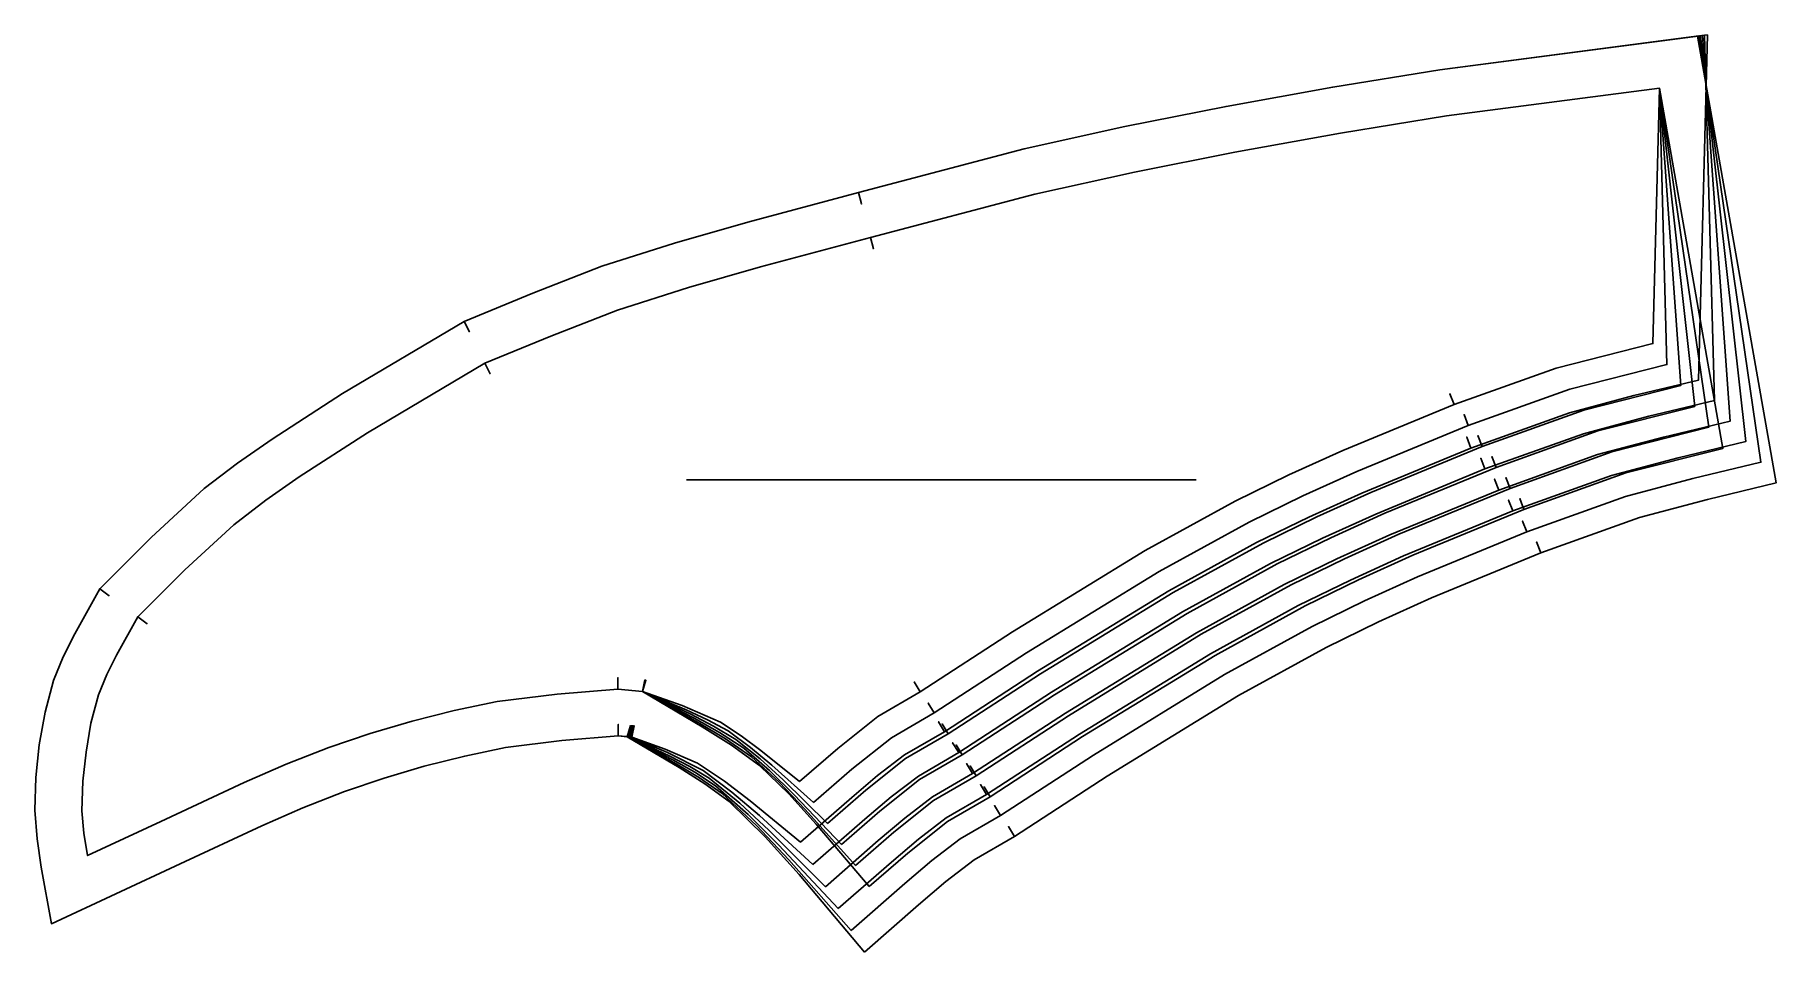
# Model space of a CAD drawing. Header units: inches. Extents: x 0 to 14.7, y 0 to 7.8.
import ezdxf

# ---------------------------------------------------------------- set-up
doc = ezdxf.new("R2010")
doc.units = ezdxf.units.IN

msp = doc.modelspace()

# ---------------------------------------------------------------- linework, layer by layer
at = {"layer": 'T001L001'}
for points in [[(6.477, 0.93), (6.051, 1.279), (5.833, 1.446), (5.605, 1.597), (5.331, 1.717), (5.048, 1.818), (5.069, 1.914), (5.048, 1.818), (4.935, 1.828), (4.935, 1.926), (4.935, 1.828), (4.457, 1.788), (3.981, 1.73), (3.636, 1.658), (3.294, 1.571), (2.955, 1.472), (2.62, 1.359), (2.267, 1.219), (1.919, 1.067), (1.229, 0.746), (0.141, 0.24), (0.053, 0.719), (0.019, 0.958), (0, 1.199), (0.008, 1.477), (0.038, 1.754), (0.087, 2.028), (0.159, 2.296), (0.241, 2.496), (0.338, 2.691), (0.549, 3.072), (0.628, 3.013), (0.549, 3.072), (0.983, 3.505), (1.433, 3.92), (1.715, 4.134), (2.006, 4.337), (2.602, 4.723), (3.631, 5.333), (3.675, 5.245), (3.631, 5.333), (4.212, 5.571), (4.796, 5.798), (5.41, 5.994), (6.03, 6.172), (6.967, 6.421), (6.992, 6.326), (6.967, 6.421), (8.368, 6.791), (9.22, 6.98), (10.076, 7.15), (10.977, 7.313), (11.882, 7.459), (14.146, 7.755), (14.072, 4.837), (13.525, 4.705), (12.981, 4.56), (12.146, 4.262), (12.111, 4.354), (12.146, 4.262), (11.223, 3.881), (10.774, 3.678), (10.332, 3.463), (9.59, 3.055), (8.481, 2.375), (7.695, 1.864), (7.644, 1.948), (7.695, 1.864), (7.355, 1.667), (7.128, 1.493), (6.909, 1.308), (6.477, 0.93)], [(6.581, 0.741), (6.129, 1.154), (5.896, 1.353), (5.652, 1.535), (5.35, 1.687), (5.037, 1.819), (5.06, 1.914), (5.037, 1.819), (4.935, 1.828), (4.935, 1.926), (4.935, 1.828), (4.457, 1.788), (3.981, 1.73), (3.636, 1.658), (3.294, 1.571), (2.955, 1.472), (2.62, 1.359), (2.267, 1.219), (1.919, 1.067), (1.229, 0.746), (0.141, 0.24), (0.053, 0.719), (0.019, 0.958), (0, 1.199), (0.008, 1.477), (0.038, 1.754), (0.087, 2.028), (0.159, 2.296), (0.241, 2.496), (0.338, 2.691), (0.549, 3.072), (0.628, 3.013), (0.549, 3.072), (0.983, 3.505), (1.433, 3.92), (1.715, 4.134), (2.006, 4.337), (2.602, 4.723), (3.631, 5.333), (3.675, 5.245), (3.631, 5.333), (4.212, 5.571), (4.796, 5.798), (5.41, 5.994), (6.03, 6.172), (6.967, 6.421), (6.992, 6.326), (6.967, 6.421), (8.368, 6.791), (9.22, 6.98), (10.076, 7.15), (10.977, 7.313), (11.882, 7.459), (14.123, 7.752), (14.206, 4.664), (13.651, 4.53), (13.099, 4.383), (12.264, 4.085), (12.229, 4.176), (12.264, 4.085), (11.341, 3.704), (10.892, 3.501), (10.45, 3.285), (9.708, 2.878), (8.599, 2.198), (7.814, 1.687), (7.762, 1.771), (7.814, 1.687), (7.473, 1.489), (7.242, 1.313), (7.019, 1.125), (6.581, 0.741)], [(6.687, 0.553), (6.209, 1.03), (5.963, 1.259), (5.703, 1.471), (5.541, 1.569), (5.372, 1.656), (5.028, 1.82), (5.053, 1.915), (5.028, 1.82), (4.935, 1.828), (4.935, 1.926), (4.935, 1.828), (4.457, 1.788), (3.981, 1.73), (3.636, 1.658), (3.294, 1.571), (2.955, 1.472), (2.62, 1.359), (2.267, 1.219), (1.919, 1.067), (1.229, 0.746), (0.141, 0.24), (0.053, 0.719), (0.019, 0.958), (0, 1.199), (0.008, 1.477), (0.038, 1.754), (0.087, 2.028), (0.159, 2.296), (0.241, 2.496), (0.338, 2.691), (0.549, 3.072), (0.628, 3.013), (0.549, 3.072), (0.983, 3.505), (1.433, 3.92), (1.715, 4.134), (2.006, 4.337), (2.602, 4.723), (3.631, 5.333), (3.675, 5.245), (3.631, 5.333), (4.212, 5.571), (4.796, 5.798), (5.41, 5.994), (6.03, 6.172), (6.967, 6.421), (6.992, 6.326), (6.967, 6.421), (8.368, 6.791), (9.22, 6.98), (10.076, 7.15), (10.977, 7.313), (11.882, 7.459), (14.104, 7.75), (14.339, 4.49), (13.776, 4.355), (13.217, 4.206), (12.383, 3.907), (12.347, 3.999), (12.383, 3.907), (11.459, 3.527), (11.011, 3.324), (10.568, 3.108), (9.826, 2.7), (8.717, 2.021), (7.932, 1.51), (7.88, 1.594), (7.932, 1.51), (7.591, 1.312), (7.357, 1.133), (7.132, 0.943), (6.687, 0.553)], [(6.795, 0.368), (6.293, 0.905), (6.033, 1.165), (5.757, 1.406), (5.581, 1.521), (5.397, 1.625), (5.021, 1.82), (5.048, 1.915), (5.021, 1.82), (4.935, 1.828), (4.935, 1.926), (4.935, 1.828), (4.457, 1.788), (3.981, 1.73), (3.636, 1.658), (3.294, 1.571), (2.955, 1.472), (2.62, 1.359), (2.267, 1.219), (1.919, 1.067), (1.229, 0.746), (0.141, 0.24), (0.053, 0.719), (0.019, 0.958), (0, 1.199), (0.008, 1.477), (0.038, 1.754), (0.087, 2.028), (0.159, 2.296), (0.241, 2.496), (0.338, 2.691), (0.549, 3.072), (0.628, 3.013), (0.549, 3.072), (0.983, 3.505), (1.433, 3.92), (1.715, 4.134), (2.006, 4.337), (2.602, 4.723), (3.631, 5.333), (3.675, 5.245), (3.631, 5.333), (4.212, 5.571), (4.796, 5.798), (5.41, 5.994), (6.03, 6.172), (6.967, 6.421), (6.992, 6.326), (6.967, 6.421), (8.368, 6.791), (9.22, 6.98), (10.076, 7.15), (10.977, 7.313), (11.882, 7.459), (14.088, 7.748), (14.47, 4.316), (13.9, 4.179), (13.335, 4.029), (12.501, 3.73), (12.465, 3.822), (12.501, 3.73), (11.577, 3.35), (11.129, 3.146), (10.686, 2.931), (9.944, 2.523), (8.835, 1.844), (8.05, 1.333), (7.998, 1.416), (8.05, 1.333), (7.709, 1.135), (7.473, 0.954), (7.245, 0.761), (6.795, 0.368)], [(6.905, 0.183), (6.378, 0.781), (6.105, 1.07), (5.814, 1.34), (5.623, 1.473), (5.423, 1.593), (5.015, 1.821), (5.043, 1.915), (5.015, 1.821), (4.935, 1.828), (4.935, 1.926), (4.935, 1.828), (4.457, 1.788), (3.981, 1.73), (3.636, 1.658), (3.294, 1.571), (2.955, 1.472), (2.62, 1.359), (2.267, 1.219), (1.919, 1.067), (1.229, 0.746), (0.141, 0.24), (0.053, 0.719), (0.019, 0.958), (0, 1.199), (0.008, 1.477), (0.038, 1.754), (0.087, 2.028), (0.159, 2.296), (0.241, 2.496), (0.338, 2.691), (0.549, 3.072), (0.628, 3.013), (0.549, 3.072), (0.983, 3.505), (1.433, 3.92), (1.715, 4.134), (2.006, 4.337), (2.602, 4.723), (3.631, 5.333), (3.675, 5.245), (3.631, 5.333), (4.212, 5.571), (4.796, 5.798), (5.41, 5.994), (6.03, 6.172), (6.967, 6.421), (6.992, 6.326), (6.967, 6.421), (8.368, 6.791), (9.22, 6.98), (10.076, 7.15), (10.977, 7.313), (11.882, 7.459), (14.075, 7.746), (14.599, 4.142), (14.024, 4.004), (13.453, 3.852), (12.619, 3.553), (12.583, 3.645), (12.619, 3.553), (11.695, 3.172), (11.247, 2.969), (10.804, 2.754), (10.062, 2.346), (8.953, 1.666), (8.168, 1.156), (8.116, 1.239), (8.168, 1.156), (7.827, 0.958), (7.588, 0.775), (7.358, 0.581), (6.905, 0.183)], [(7.016, 0), (6.464, 0.657), (6.178, 0.975), (5.872, 1.273), (5.667, 1.424), (5.451, 1.561), (5.009, 1.821), (5.039, 1.915), (5.009, 1.821), (4.935, 1.828), (4.935, 1.926), (4.935, 1.828), (4.457, 1.788), (3.981, 1.73), (3.636, 1.658), (3.294, 1.571), (2.955, 1.472), (2.62, 1.359), (2.267, 1.219), (1.919, 1.067), (1.229, 0.746), (0.141, 0.24), (0.053, 0.719), (0.019, 0.958), (0, 1.199), (0.008, 1.477), (0.038, 1.754), (0.087, 2.028), (0.159, 2.296), (0.241, 2.496), (0.338, 2.691), (0.549, 3.072), (0.628, 3.013), (0.549, 3.072), (0.983, 3.505), (1.433, 3.92), (1.715, 4.134), (2.006, 4.337), (2.602, 4.723), (3.631, 5.333), (3.675, 5.245), (3.631, 5.333), (4.212, 5.571), (4.796, 5.798), (5.41, 5.994), (6.03, 6.172), (6.967, 6.421), (6.992, 6.326), (6.967, 6.421), (8.368, 6.791), (9.22, 6.98), (10.076, 7.15), (10.977, 7.313), (11.882, 7.459), (14.064, 7.745), (14.728, 3.968), (14.147, 3.828), (13.571, 3.674), (12.737, 3.376), (12.701, 3.468), (12.737, 3.376), (11.813, 2.995), (11.365, 2.792), (10.922, 2.576), (10.18, 2.169), (9.071, 1.489), (8.286, 0.978), (8.234, 1.062), (8.286, 0.978), (7.945, 0.781), (7.705, 0.596), (7.473, 0.4), (7.016, 0)], [(6.467, 1.442), (6.14, 1.704), (5.973, 1.83), (5.799, 1.944), (5.474, 2.085), (5.139, 2.205), (5.16, 2.301), (5.139, 2.205), (4.931, 2.223), (4.931, 2.321), (4.931, 2.223), (4.419, 2.181), (3.909, 2.118), (3.548, 2.043), (3.191, 1.952), (2.837, 1.849), (2.488, 1.731), (2.127, 1.588), (1.771, 1.433), (1.067, 1.105), (0.446, 0.816), (0.415, 1.006), (0.397, 1.196), (0.405, 1.445), (0.433, 1.692), (0.475, 1.936), (0.539, 2.176), (0.609, 2.346), (0.691, 2.511), (0.871, 2.835), (0.949, 2.776), (0.871, 2.835), (1.269, 3.233), (1.682, 3.613), (1.955, 3.821), (2.237, 4.018), (2.814, 4.391), (3.806, 4.978), (3.85, 4.89), (3.806, 4.978), (4.364, 5.208), (4.927, 5.426), (5.529, 5.618), (6.138, 5.793), (7.068, 6.041), (7.093, 5.946), (7.068, 6.041), (8.459, 6.408), (9.302, 6.595), (10.15, 6.764), (11.044, 6.925), (11.94, 7.07), (13.741, 7.305), (13.686, 5.145), (12.866, 4.937), (12.005, 4.629), (11.969, 4.721), (12.005, 4.629), (11.064, 4.242), (10.606, 4.034), (10.153, 3.814), (9.392, 3.395), (8.27, 2.708), (7.489, 2.2), (7.438, 2.284), (7.489, 2.2), (7.129, 1.991), (6.793, 1.723), (6.467, 1.442)], [(7.058, 0.556), (6.609, 1.083), (6.376, 1.338), (6.128, 1.577), (5.892, 1.749), (5.645, 1.906), (5.139, 2.205), (5.169, 2.299), (5.139, 2.205), (4.931, 2.223), (4.931, 2.321), (4.931, 2.223), (4.419, 2.181), (3.909, 2.118), (3.548, 2.043), (3.191, 1.952), (2.837, 1.849), (2.488, 1.731), (2.127, 1.588), (1.771, 1.433), (1.067, 1.105), (0.446, 0.816), (0.415, 1.006), (0.397, 1.196), (0.405, 1.445), (0.433, 1.692), (0.475, 1.936), (0.539, 2.176), (0.609, 2.346), (0.691, 2.511), (0.871, 2.835), (0.949, 2.776), (0.871, 2.835), (1.269, 3.233), (1.682, 3.613), (1.955, 3.821), (2.237, 4.018), (2.814, 4.391), (3.806, 4.978), (3.85, 4.89), (3.806, 4.978), (4.364, 5.208), (4.927, 5.426), (5.529, 5.618), (6.138, 5.793), (7.068, 6.041), (7.093, 5.946), (7.068, 6.041), (8.459, 6.408), (9.302, 6.595), (10.15, 6.764), (11.044, 6.925), (11.94, 7.07), (13.741, 7.305), (14.277, 4.259), (13.456, 4.051), (12.595, 3.743), (12.56, 3.835), (12.595, 3.743), (11.654, 3.356), (11.196, 3.148), (10.743, 2.928), (9.982, 2.509), (8.861, 1.822), (8.08, 1.314), (8.028, 1.398), (8.08, 1.314), (7.719, 1.105), (7.383, 0.837), (7.058, 0.556)], [(6.94, 0.733), (6.515, 1.207), (6.295, 1.436), (6.062, 1.65), (5.841, 1.803), (5.611, 1.942), (5.139, 2.205), (5.168, 2.299), (5.139, 2.205), (4.931, 2.223), (4.931, 2.321), (4.931, 2.223), (4.419, 2.181), (3.909, 2.118), (3.548, 2.043), (3.191, 1.952), (2.837, 1.849), (2.488, 1.731), (2.127, 1.588), (1.771, 1.433), (1.067, 1.105), (0.446, 0.816), (0.415, 1.006), (0.397, 1.196), (0.405, 1.445), (0.433, 1.692), (0.475, 1.936), (0.539, 2.176), (0.609, 2.346), (0.691, 2.511), (0.871, 2.835), (0.949, 2.776), (0.871, 2.835), (1.269, 3.233), (1.682, 3.613), (1.955, 3.821), (2.237, 4.018), (2.814, 4.391), (3.806, 4.978), (3.85, 4.89), (3.806, 4.978), (4.364, 5.208), (4.927, 5.426), (5.529, 5.618), (6.138, 5.793), (7.068, 6.041), (7.093, 5.946), (7.068, 6.041), (8.459, 6.408), (9.302, 6.595), (10.15, 6.764), (11.044, 6.925), (11.94, 7.07), (13.741, 7.305), (14.158, 4.437), (13.338, 4.229), (12.477, 3.921), (12.442, 4.012), (12.477, 3.921), (11.536, 3.533), (11.078, 3.325), (10.625, 3.105), (9.864, 2.687), (8.743, 1.999), (7.962, 1.491), (7.91, 1.575), (7.962, 1.491), (7.601, 1.282), (7.265, 1.015), (6.94, 0.733)], [(6.822, 0.911), (6.421, 1.331), (6.215, 1.535), (5.996, 1.724), (5.791, 1.857), (5.576, 1.978), (5.139, 2.205), (5.166, 2.3), (5.139, 2.205), (4.931, 2.223), (4.931, 2.321), (4.931, 2.223), (4.419, 2.181), (3.909, 2.118), (3.548, 2.043), (3.191, 1.952), (2.837, 1.849), (2.488, 1.731), (2.127, 1.588), (1.771, 1.433), (1.067, 1.105), (0.446, 0.816), (0.415, 1.006), (0.397, 1.196), (0.405, 1.445), (0.433, 1.692), (0.475, 1.936), (0.539, 2.176), (0.609, 2.346), (0.691, 2.511), (0.871, 2.835), (0.949, 2.776), (0.871, 2.835), (1.269, 3.233), (1.682, 3.613), (1.955, 3.821), (2.237, 4.018), (2.814, 4.391), (3.806, 4.978), (3.85, 4.89), (3.806, 4.978), (4.364, 5.208), (4.927, 5.426), (5.529, 5.618), (6.138, 5.793), (7.068, 6.041), (7.093, 5.946), (7.068, 6.041), (8.459, 6.408), (9.302, 6.595), (10.15, 6.764), (11.044, 6.925), (11.94, 7.07), (13.741, 7.305), (14.04, 4.614), (13.22, 4.406), (12.359, 4.098), (12.324, 4.19), (12.359, 4.098), (11.418, 3.71), (10.96, 3.502), (10.507, 3.282), (9.746, 2.864), (8.625, 2.176), (7.843, 1.668), (7.792, 1.752), (7.843, 1.668), (7.483, 1.459), (7.147, 1.192), (6.822, 0.911)], [(6.704, 1.088), (6.328, 1.456), (6.134, 1.633), (5.93, 1.797), (5.74, 1.911), (5.542, 2.014), (5.139, 2.205), (5.165, 2.3), (5.139, 2.205), (4.931, 2.223), (4.931, 2.321), (4.931, 2.223), (4.419, 2.181), (3.909, 2.118), (3.548, 2.043), (3.191, 1.952), (2.837, 1.849), (2.488, 1.731), (2.127, 1.588), (1.771, 1.433), (1.067, 1.105), (0.446, 0.816), (0.415, 1.006), (0.397, 1.196), (0.405, 1.445), (0.433, 1.692), (0.475, 1.936), (0.539, 2.176), (0.609, 2.346), (0.691, 2.511), (0.871, 2.835), (0.949, 2.776), (0.871, 2.835), (1.269, 3.233), (1.682, 3.613), (1.955, 3.821), (2.237, 4.018), (2.814, 4.391), (3.806, 4.978), (3.85, 4.89), (3.806, 4.978), (4.364, 5.208), (4.927, 5.426), (5.529, 5.618), (6.138, 5.793), (7.068, 6.041), (7.093, 5.946), (7.068, 6.041), (8.459, 6.408), (9.302, 6.595), (10.15, 6.764), (11.044, 6.925), (11.94, 7.07), (13.741, 7.305), (13.922, 4.791), (13.102, 4.583), (12.241, 4.275), (12.206, 4.367), (12.241, 4.275), (11.3, 3.887), (10.842, 3.679), (10.389, 3.459), (9.628, 3.041), (8.507, 2.354), (7.725, 1.845), (7.674, 1.929), (7.725, 1.845), (7.365, 1.636), (7.029, 1.369), (6.704, 1.088)], [(6.586, 1.265), (6.234, 1.58), (6.054, 1.731), (5.864, 1.87), (5.689, 1.965), (5.508, 2.049), (5.139, 2.205), (5.163, 2.301), (5.139, 2.205), (4.931, 2.223), (4.931, 2.321), (4.931, 2.223), (4.419, 2.181), (3.909, 2.118), (3.548, 2.043), (3.191, 1.952), (2.837, 1.849), (2.488, 1.731), (2.127, 1.588), (1.771, 1.433), (1.067, 1.105), (0.446, 0.816), (0.415, 1.006), (0.397, 1.196), (0.405, 1.445), (0.433, 1.692), (0.475, 1.936), (0.539, 2.176), (0.609, 2.346), (0.691, 2.511), (0.871, 2.835), (0.949, 2.776), (0.871, 2.835), (1.269, 3.233), (1.682, 3.613), (1.955, 3.821), (2.237, 4.018), (2.814, 4.391), (3.806, 4.978), (3.85, 4.89), (3.806, 4.978), (4.364, 5.208), (4.927, 5.426), (5.529, 5.618), (6.138, 5.793), (7.068, 6.041), (7.093, 5.946), (7.068, 6.041), (8.459, 6.408), (9.302, 6.595), (10.15, 6.764), (11.044, 6.925), (11.94, 7.07), (13.741, 7.305), (13.804, 4.968), (12.984, 4.76), (12.123, 4.452), (12.088, 4.544), (12.123, 4.452), (11.182, 4.064), (10.724, 3.857), (10.271, 3.636), (9.51, 3.218), (8.388, 2.531), (7.607, 2.023), (7.556, 2.106), (7.607, 2.023), (7.247, 1.813), (6.911, 1.546), (6.586, 1.265)], [(5.513, 3.994), (9.823, 3.994)]]:
    msp.add_lwpolyline(points, dxfattribs=at)

doc.saveas('drawing.dxf')
